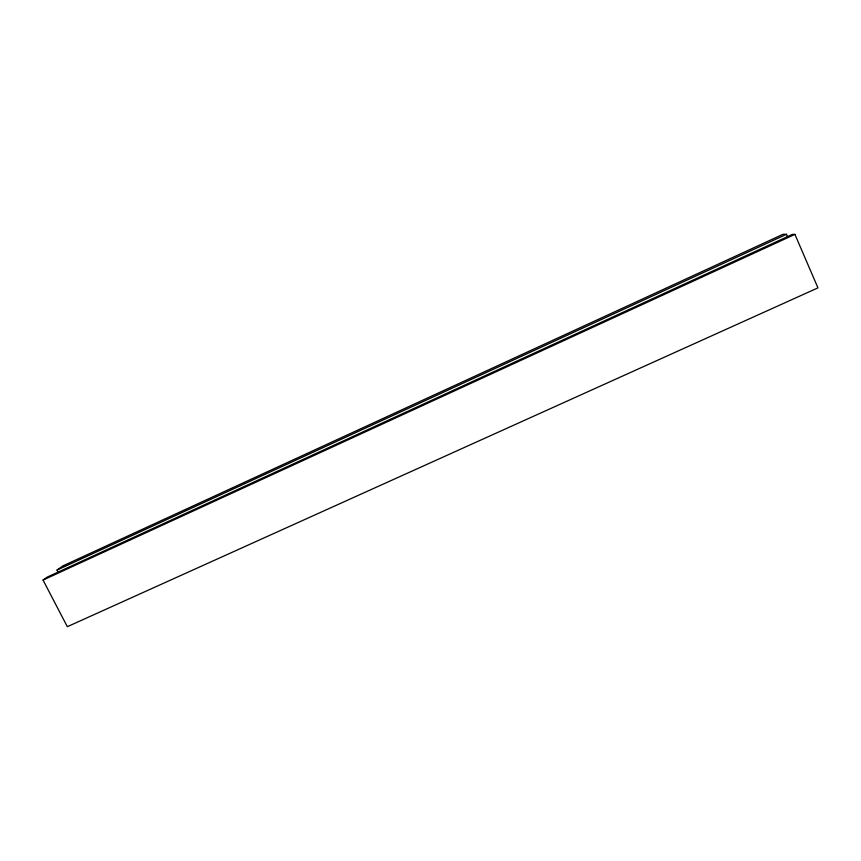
<?xml version="1.0" encoding="UTF-8"?>
<svg xmlns="http://www.w3.org/2000/svg" width="861" height="861" viewBox="0 0 861 861"><rect width="100%" height="100%" fill="white"/><g stroke="black" fill="none" stroke-linecap="round" stroke-linejoin="round"><path stroke-width="1.29" d="M43.05 580.066L47.129 577.15L792.454 234.364L794.929 234.386L817.95 287.875L67.33 626.7L43.05 580.066L794.929 234.386M58.225 572.339L57.041 570.068L62.788 565.946L783.004 234.3L786.47 234.321L787.503 236.721M57.041 570.068L786.47 234.321"/></g></svg>
